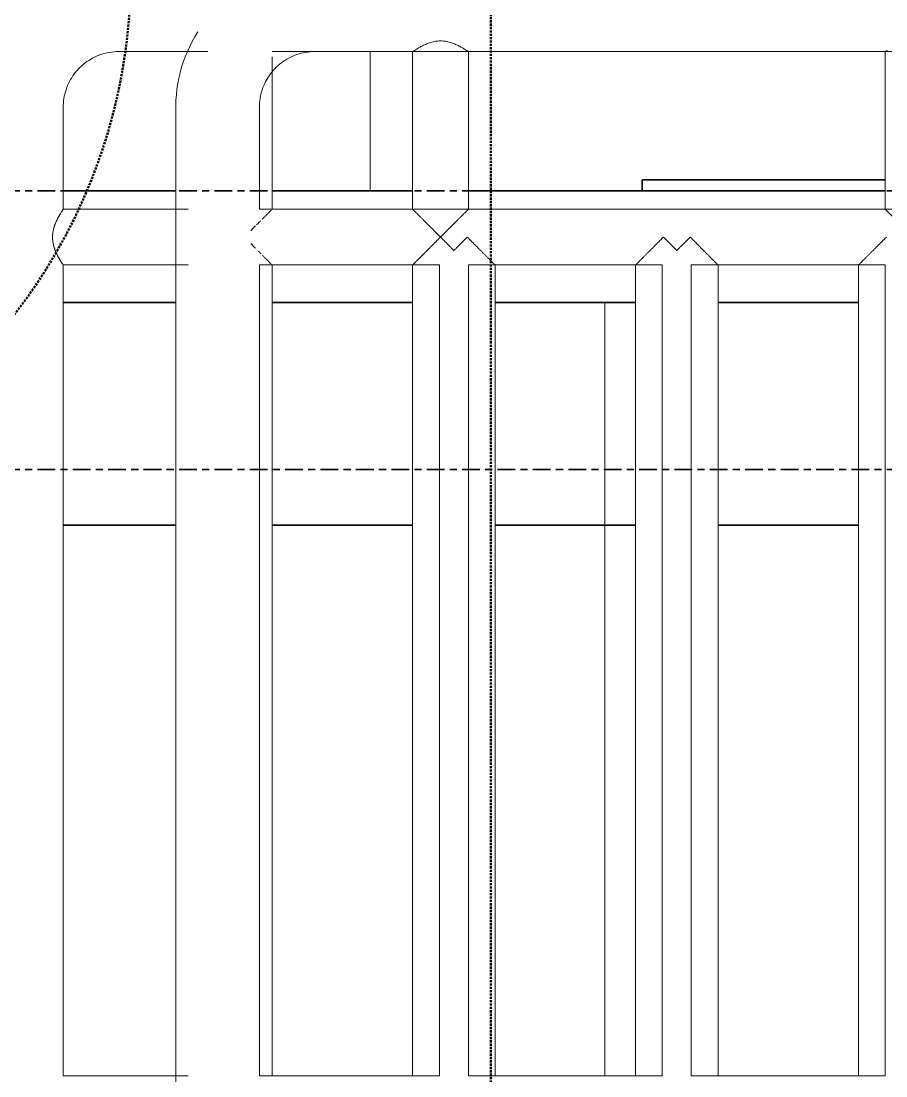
# Model space of a CAD drawing. Header units: millimetres. Extents: x -153298 to 620751, y -313239 to 250031.
# Drawn here: x 76891 to 77667, y -226139 to -225193 of the extents above; entities that cross this region are included whole.
import ezdxf

# ---------------------------------------------------------------- set-up
doc = ezdxf.new("R2010")
doc.units = ezdxf.units.MM
doc.linetypes.add('Centre', pattern=[31.75, 6.35, -4.7625, 15.875, -4.7625])
doc.linetypes.add('DPA_Hidden 50', pattern=[3, 2, -1])
doc.layers.add('000 - EXISTING_CANOPY_MAIN_COLOR_1', color=7, linetype='Continuous')
for name, color, linetype, lineweight in [('A-ANNO-SYMB', 7, 'Continuous', 9), ('A-DETL-GENF', 7, 'Continuous', 35), ('A-FLOR-E', 7, 'Continuous', 35), ('A-FLOR-HRAL', 7, 'Continuous', 25), ('A-FLOR-LEVL', 7, 'Continuous', 35), ('A-GENM', 7, 'Continuous', 9), ('A-GLAZ-CURT', 7, 'Continuous', 9), ('A-WALL-PATT', 7, 'Continuous', 35), ('WALL-E', 7, 'Continuous', 35)]:
    doc.layers.add(name, color=color, linetype=linetype, lineweight=lineweight)

# ---------------------------------------------------------------- blocks, each defined once
blk = doc.blocks.new('System Panel - Entrance Glazed 12mm-14851401-2150-01 ENTRANCE 1 ELEVATION 4')
at = {"layer": 'A-GLAZ-CURT', "color": 7}
for p, q in [((9852.02, 102550), (9852.02, 102675.17)), ((9852.02, 102675.17), (9852.02, 102550)), ((9890.11, 102550), (9852.02, 102550)), ((9852.02, 102550), (9890.11, 102550)), ((10314.11, 102550), (9939.93, 102550)), ((9939.93, 102550), (10314.11, 102550))]:
    blk.add_line(p, q, dxfattribs=at)
blk = doc.blocks.new('System Panel - Entrance Glazed 12mm-14851402-2150-01 ENTRANCE 1 ELEVATION 4')
at = {"layer": 'A-GLAZ-CURT', "color": 7}
for p, q in [((9852.02, 102675.17), (9852.02, 102550)), ((9852.02, 102550), (9852.02, 102675.17)), ((9677.52, 102550), (9576.01, 102550)), ((9576.01, 102550), (9677.52, 102550)), ((9852.02, 102550), (9763.93, 102550)), ((9763.93, 102550), (9852.02, 102550))]:
    blk.add_line(p, q, dxfattribs=at)
blk = doc.blocks.new('DPA_GM-Stoplogs Line Based - Line Based-7243954-2150-01 ENTRANCE 1 ELEVATION 4')
at = {"layer": '000 - EXISTING_CANOPY_MAIN_COLOR_1', "color": 7}
for p, q in [((10096.02, 102560), (10314.17, 102560)), ((10314.17, 102560), (10096.02, 102560)), ((10096.02, 102560), (10096.02, 102550)), ((10096.02, 102550), (10096.02, 102560)), ((9576.01, 102550), (9677.52, 102550)), ((9763.93, 102550), (9890.11, 102550)), ((9939.93, 102550), (10314.11, 102550)), ((10096.02, 102550), (10314.11, 102550)), ((10314.11, 102550), (10096.02, 102550))]:
    blk.add_line(p, q, dxfattribs=at)
blk = doc.blocks.new('Railing - 2800 _L_-V328-2150-01 ENTRANCE 1 ELEVATION 4')
at = {"layer": '000 - EXISTING_CANOPY_MAIN_COLOR_1', "color": 7, "lineweight": 9}
for p, q in [((9626.52, 102675), (9706.21, 102675)), ((9764.02, 102675), (10314.02, 102675)), ((10314.02, 102675), (10314.02, 102533.5)), ((9764.02, 102533.5), (9764.02, 102670.3)), ((9576.52, 102533.5), (9576.52, 102625)), ((9688.5, 102533.5), (9576.52, 102533.5)), ((10314.02, 102533.5), (9764.02, 102533.5)), ((9576.52, 101756), (9576.52, 102483.5)), ((9576.52, 102483.5), (9688.5, 102483.5)), ((9764.02, 101756), (9764.02, 102483.5)), ((9764.02, 102483.5), (9914.02, 102483.5)), ((9914.02, 102483.5), (9914.02, 101756)), ((9964.02, 101756), (9964.02, 102483.5)), ((9964.02, 102483.5), (10114.02, 102483.5)), ((10114.02, 102483.5), (10114.02, 101756)), ((10164.02, 101756), (10164.02, 102483.5)), ((10164.02, 102483.5), (10314.02, 102483.5)), ((10314.02, 102483.5), (10314.02, 101756)), ((9688.5, 101756), (9576.52, 101756)), ((9914.02, 101756), (9764.02, 101756)), ((10114.02, 101756), (9964.02, 101756)), ((10314.02, 101756), (10164.02, 101756))]:
    blk.add_line(p, q, dxfattribs=at)
at = {"layer": '000 - EXISTING_CANOPY_MAIN_COLOR_1', "color": 7, "lineweight": 9, "flags": 128}
blk.add_lwpolyline([(9576.52, 102625), (9576.56, 102627), (9576.68, 102629), (9576.88, 102630.99), (9577.16, 102632.97), (9577.52, 102634.93), (9577.95, 102636.89), (9578.47, 102638.82), (9579.06, 102640.73), (9579.73, 102642.61), (9580.47, 102644.47), (9581.28, 102646.3), (9582.17, 102648.09), (9583.13, 102649.84), (9584.16, 102651.56), (9585.25, 102653.23), (9586.42, 102654.86), (9587.64, 102656.44), (9588.93, 102657.97), (9590.28, 102659.45), (9591.69, 102660.87), (9593.15, 102662.23), (9594.66, 102663.54), (9596.23, 102664.78), (9597.84, 102665.96), (9599.51, 102667.07), (9601.21, 102668.12), (9602.95, 102669.1), (9604.74, 102670.01), (9606.55, 102670.84), (9608.4, 102671.6), (9610.28, 102672.29), (9612.18, 102672.9), (9614.11, 102673.44), (9616.06, 102673.89), (9618.02, 102674.27), (9620, 102674.57), (9621.99, 102674.79), (9623.98, 102674.94), (9625.98, 102675), (9626.52, 102675)], dxfattribs=at)
at = {"layer": '000 - EXISTING_CANOPY_MAIN_COLOR_1', "color": 7, "lineweight": 9}
for points in [[(10314.02, 102675), (10314.06, 102675), (10314.36, 102675.2), (10315.1, 102675.71), (10315.61, 102676.04)], [(9755.15, 102524.63), (9755.46, 102524.94), (9756.05, 102525.53), (9756.93, 102526.4), (9757.77, 102527.24), (9758.57, 102528.05), (9759.34, 102528.83), (9760.08, 102529.56), (9760.77, 102530.24), (9761.19, 102530.67), (9761.39, 102530.87)], [(9761.39, 102486.13), (9761.19, 102486.33), (9760.77, 102486.76), (9760.08, 102487.44), (9759.34, 102488.17), (9758.57, 102488.95), (9757.77, 102489.76), (9756.93, 102490.6), (9756.05, 102491.47), (9755.46, 102492.06), (9755.15, 102492.37)]]:
    blk.add_open_spline(points, degree=3, dxfattribs=at)
for points, knots in [([(9566.97, 102508.5), (9566.98, 102509.49), (9567.1, 102511.44), (9567.51, 102514.24), (9568.07, 102516.5), (9568.62, 102518.24), (9569.05, 102519.5), (9569.51, 102520.71), (9570.17, 102522.28), (9571.37, 102524.86), (9572.94, 102527.76), (9574.26, 102529.98), (9575.05, 102531.24), (9575.57, 102532.04), (9575.98, 102532.69), (9576.39, 102533.3), (9576.52, 102533.49), (9576.52, 102533.5)], [0, 0, 0, 0, 0.071429, 0.142857, 0.214286, 0.25, 0.285714, 0.321429, 0.357143, 0.428571, 0.571429, 0.678571, 0.732143, 0.785714, 0.839286, 0.892857, 1, 1, 1, 1]), ([(10314.02, 102533.5), (10314.03, 102533.5), (10314.17, 102533.38), (10314.66, 102532.85), (10315.36, 102532.16), (10316.07, 102531.46), (10316.64, 102530.88), (10317.27, 102530.24), (10317.96, 102529.56), (10318.7, 102528.83), (10319.47, 102528.05), (10320.27, 102527.24), (10321.12, 102526.4), (10321.99, 102525.53), (10322.88, 102524.64), (10323.8, 102523.72), (10325.05, 102522.47), (10326.66, 102520.86), (10328.64, 102518.88), (10331.35, 102516.17), (10334.81, 102512.72), (10337.61, 102509.9), (10339.02, 102508.5)], [-1, -1, -1, -1, -0.9375, -0.875, -0.8125, -0.78125, -0.75, -0.71875, -0.6875, -0.65625, -0.625, -0.59375, -0.5625, -0.53125, -0.5, -0.46875, -0.4375, -0.375, -0.3125, -0.25, -0.125, 0, 0, 0, 0]), ([(9575.96, 102532.65), (9575.67, 102532.22), (9574.86, 102530.95), (9573.11, 102528.09), (9571.2, 102524.54), (9569.87, 102521.62), (9569.16, 102519.8), (9568.72, 102518.56), (9568.2, 102516.94), (9567.67, 102514.91), (9567.17, 102512.15), (9566.99, 102509.99), (9566.97, 102508.5)], [0.1619914, 0.1619914, 0.1619914, 0.1619914, 0.2857143, 0.4285714, 0.5714286, 0.6785714, 0.7053571, 0.7321429, 0.7857143, 0.8392857, 0.8928571, 1, 1, 1, 1]), ([(9761.39, 102530.87), (9761.59, 102531.07), (9761.97, 102531.46), (9762.68, 102532.16), (9763.1, 102532.58), (9763.32, 102532.8)], [-0.25, -0.25, -0.25, -0.25, -0.21875, -0.1875, -0.125, -0.125, -0.125, -0.125]), ([(9744.74, 102514.22), (9745.62, 102515.1), (9747.06, 102516.54), (9748.47, 102517.95), (9749.01, 102518.49)], [-0.8294938, -0.8294938, -0.8294938, -0.8294938, -0.75, -0.6992717, -0.6992717, -0.6992717, -0.6992717]), ([(9749.95, 102519.43), (9750.43, 102519.91), (9751.56, 102521.04), (9752.74, 102522.23), (9753.45, 102522.93), (9753.52, 102523)], [-0.6699948, -0.6699948, -0.6699948, -0.6699948, -0.625, -0.5625, -0.5551598, -0.5551598, -0.5551598, -0.5551598]), ([(9576.52, 102483.5), (9576.52, 102483.51), (9576.21, 102483.95), (9574.94, 102485.91), (9573.11, 102488.91), (9571.2, 102492.46), (9569.87, 102495.38), (9569.16, 102497.2), (9568.72, 102498.44), (9568.2, 102500.06), (9567.67, 102502.09), (9567.17, 102504.85), (9566.99, 102507.01), (9566.97, 102508.5)], [0, 0, 0, 0, 0.142857, 0.285714, 0.428571, 0.571429, 0.678571, 0.705357, 0.732143, 0.785714, 0.839286, 0.892857, 1, 1, 1, 1]), ([(9566.97, 102508.5), (9566.98, 102507.51), (9567.1, 102505.56), (9567.51, 102502.76), (9568.07, 102500.5), (9568.62, 102498.76), (9569.05, 102497.5), (9569.51, 102496.29), (9570.09, 102494.92), (9570.51, 102493.98), (9570.77, 102493.44)], [0, 0, 0, 0, 0.0714286, 0.1428571, 0.2142857, 0.25, 0.2857143, 0.3214286, 0.3571429, 0.4106145, 0.4106145, 0.4106145, 0.4106145]), ([(9939.02, 102508.5), (9937.61, 102507.1), (9934.81, 102504.28), (9931.35, 102500.83), (9928.64, 102498.12), (9927.32, 102496.8), (9926.67, 102496.15)], [-1, -1, -1, -1, -0.875, -0.75, -0.6875, -0.625, -0.625, -0.625, -0.625]), ([(9964.02, 102483.5), (9964.01, 102483.5), (9963.88, 102483.62), (9963.38, 102484.15), (9962.68, 102484.84), (9961.97, 102485.54), (9961.4, 102486.12), (9960.77, 102486.76), (9960.08, 102487.44), (9959.34, 102488.17), (9958.57, 102488.95), (9957.77, 102489.76), (9956.93, 102490.6), (9956.05, 102491.47), (9955.16, 102492.36), (9954.25, 102493.28), (9952.99, 102494.53), (9951.38, 102496.14), (9949.4, 102498.12), (9946.69, 102500.83), (9943.23, 102504.28), (9940.43, 102507.1), (9939.02, 102508.5)], [-1, -1, -1, -1, -0.9375, -0.875, -0.8125, -0.78125, -0.75, -0.71875, -0.6875, -0.65625, -0.625, -0.59375, -0.5625, -0.53125, -0.5, -0.46875, -0.4375, -0.375, -0.3125, -0.25, -0.125, 0, 0, 0, 0]), ([(10139.02, 102508.5), (10137.61, 102507.1), (10134.81, 102504.28), (10131.35, 102500.83), (10128.64, 102498.12), (10127.32, 102496.8), (10126.67, 102496.15)], [-1, -1, -1, -1, -0.875, -0.75, -0.6875, -0.625, -0.625, -0.625, -0.625]), ([(10164.02, 102483.5), (10164.01, 102483.5), (10163.88, 102483.62), (10163.38, 102484.15), (10162.68, 102484.84), (10161.97, 102485.54), (10161.4, 102486.12), (10160.77, 102486.76), (10160.08, 102487.44), (10159.34, 102488.17), (10158.57, 102488.95), (10157.77, 102489.76), (10156.93, 102490.6), (10156.05, 102491.47), (10155.16, 102492.36), (10154.25, 102493.28), (10152.99, 102494.53), (10151.38, 102496.14), (10149.4, 102498.12), (10146.69, 102500.83), (10143.23, 102504.28), (10140.43, 102507.1), (10139.02, 102508.5)], [-1, -1, -1, -1, -0.9375, -0.875, -0.8125, -0.78125, -0.75, -0.71875, -0.6875, -0.65625, -0.625, -0.59375, -0.5625, -0.53125, -0.5, -0.46875, -0.4375, -0.375, -0.3125, -0.25, -0.125, 0, 0, 0, 0]), ([(9749.01, 102498.51), (9748.47, 102499.05), (9747.06, 102500.46), (9745.62, 102501.9), (9744.74, 102502.78)], [-0.3007283, -0.3007283, -0.3007283, -0.3007283, -0.25, -0.1705062, -0.1705062, -0.1705062, -0.1705062]), ([(9754.07, 102493.45), (9753.82, 102493.71), (9752.93, 102494.59), (9752.03, 102495.49), (9751.37, 102496.15)], [-0.46302392, -0.46302392, -0.46302392, -0.46302392, -0.4375, -0.375, -0.375, -0.375, -0.375]), ([(9571.03, 102492.91), (9571.72, 102491.49), (9572.94, 102489.24), (9574.26, 102487.02), (9575.05, 102485.76), (9575.57, 102484.96), (9575.89, 102484.45), (9576.04, 102484.22), (9576.08, 102484.17)], [0.4285714, 0.4285714, 0.4285714, 0.4285714, 0.5714286, 0.6785714, 0.7321429, 0.7857143, 0.8392857, 0.8571429, 0.8571429, 0.8571429, 0.8571429]), ([(9763.32, 102484.2), (9763.1, 102484.42), (9762.68, 102484.84), (9761.97, 102485.54), (9761.59, 102485.93), (9761.39, 102486.13)], [-0.875, -0.875, -0.875, -0.875, -0.8125, -0.78125, -0.75, -0.75, -0.75, -0.75])]:
    blk.add_open_spline(points, degree=3, knots=knots, dxfattribs=at)
blk = doc.blocks.new('Railing - 2800 _L_-V329-2150-01 ENTRANCE 1 ELEVATION 4')
at = {"layer": '000 - EXISTING_CANOPY_MAIN_COLOR_1', "color": 7, "lineweight": 9}
for p, q in [((9802.52, 102675), (9890.02, 102675)), ((9890.02, 102675), (9890.02, 102533.5)), ((9940.02, 102675), (10490.02, 102675)), ((9940.02, 102533.5), (9940.02, 102675)), ((9677.52, 102625), (9677.52, 101453.2)), ((9752.52, 102533.5), (9752.52, 102625)), ((9890.02, 102533.5), (9752.52, 102533.5)), ((10490.02, 102533.5), (9940.02, 102533.5)), ((9752.52, 101756), (9752.52, 102483.5)), ((9752.52, 102483.5), (9890.02, 102483.5)), ((9890.02, 102483.5), (9890.02, 101756)), ((9940.02, 101756), (9940.02, 102483.5)), ((9940.02, 102483.5), (10090.02, 102483.5)), ((10090.02, 102483.5), (10090.02, 101756)), ((10140.02, 101756), (10140.02, 102483.5)), ((10140.02, 102483.5), (10290.02, 102483.5)), ((10290.02, 102483.5), (10290.02, 101756)), ((9890.02, 101756), (9752.52, 101756)), ((10090.02, 101756), (9940.02, 101756)), ((10290.02, 101756), (10140.02, 101756))]:
    blk.add_line(p, q, dxfattribs=at)
at = {"layer": '000 - EXISTING_CANOPY_MAIN_COLOR_1', "color": 7, "lineweight": 9, "flags": 128}
for points in [[(9697.34, 102692.54), (9694.72, 102688.28), (9692.28, 102683.92), (9690.01, 102679.46), (9687.92, 102674.92), (9686.02, 102670.29), (9684.3, 102665.6), (9682.77, 102660.84), (9681.43, 102656.02), (9680.29, 102651.15), (9679.34, 102646.25), (9678.59, 102641.3), (9678.04, 102636.33), (9677.68, 102631.35), (9677.53, 102626.35), (9677.52, 102625)], [(9752.52, 102625), (9752.56, 102627), (9752.68, 102629), (9752.88, 102630.99), (9753.16, 102632.97), (9753.52, 102634.93), (9753.95, 102636.89), (9754.47, 102638.82), (9755.06, 102640.73), (9755.73, 102642.61), (9756.47, 102644.47), (9757.28, 102646.3), (9758.17, 102648.09), (9759.13, 102649.84), (9760.16, 102651.56), (9761.25, 102653.23), (9762.42, 102654.86), (9763.64, 102656.44), (9764.93, 102657.97), (9766.28, 102659.45), (9767.69, 102660.87), (9769.15, 102662.23), (9770.66, 102663.54), (9772.23, 102664.78), (9773.84, 102665.96), (9775.51, 102667.07), (9777.21, 102668.12), (9778.95, 102669.1), (9780.74, 102670.01), (9782.55, 102670.84), (9784.4, 102671.6), (9786.28, 102672.29), (9788.18, 102672.9), (9790.11, 102673.44), (9792.06, 102673.89), (9794.02, 102674.27), (9796, 102674.57), (9797.99, 102674.79), (9799.98, 102674.94), (9801.98, 102675), (9802.52, 102675)]]:
    blk.add_lwpolyline(points, dxfattribs=at)
at = {"layer": '000 - EXISTING_CANOPY_MAIN_COLOR_1', "color": 7, "lineweight": 9}
for points, knots in [([(9902.41, 102681.84), (9903.02, 102682.08), (9904.28, 102682.56), (9906.98, 102683.46), (9909.46, 102684.06), (9911.62, 102684.34), (9913.11, 102684.47), (9915.02, 102684.54), (9917.31, 102684.45), (9918.77, 102684.3), (9919.49, 102684.19)], [0.3333333, 0.3333333, 0.3333333, 0.3333333, 0.3611111, 0.3888889, 0.4444444, 0.4583333, 0.4722222, 0.5, 0.5277778, 0.5555556, 0.5555556, 0.5555556, 0.5555556]), ([(9895.96, 102678.67), (9896.87, 102679.18), (9898.36, 102679.99), (9900.61, 102681.08), (9901.8, 102681.59), (9902.41, 102681.84)], [0.2222222, 0.2222222, 0.2222222, 0.2222222, 0.2777778, 0.3055556, 0.3333333, 0.3333333, 0.3333333, 0.3333333]), ([(9927.63, 102681.84), (9928.24, 102681.59), (9929.43, 102681.08), (9931.68, 102680), (9933.16, 102679.19), (9934.08, 102678.67)], [0.6666667, 0.6666667, 0.6666667, 0.6666667, 0.6944444, 0.7222222, 0.7777778, 0.7777778, 0.7777778, 0.7777778]), ([(9890.02, 102533.5), (9890.03, 102533.5), (9890.17, 102533.38), (9890.66, 102532.85), (9891.36, 102532.16), (9892.07, 102531.46), (9892.64, 102530.88), (9893.27, 102530.24), (9893.96, 102529.56), (9894.7, 102528.83), (9895.47, 102528.05), (9896.27, 102527.24), (9897.12, 102526.4), (9897.99, 102525.53), (9898.88, 102524.64), (9899.8, 102523.72), (9901.05, 102522.47), (9902.66, 102520.86), (9904.64, 102518.88), (9907.35, 102516.17), (9910.81, 102512.72), (9913.61, 102509.9), (9915.02, 102508.5)], [-1, -1, -1, -1, -0.9375, -0.875, -0.8125, -0.78125, -0.75, -0.71875, -0.6875, -0.65625, -0.625, -0.59375, -0.5625, -0.53125, -0.5, -0.46875, -0.4375, -0.375, -0.3125, -0.25, -0.125, 0, 0, 0, 0]), ([(9915.02, 102508.5), (9916.43, 102509.9), (9919.23, 102512.72), (9922.69, 102516.17), (9925.4, 102518.88), (9927.38, 102520.86), (9928.99, 102522.47), (9930.25, 102523.72), (9931.16, 102524.64), (9932.05, 102525.53), (9932.93, 102526.4), (9933.77, 102527.24), (9934.57, 102528.05), (9935.34, 102528.83), (9936.08, 102529.56), (9936.77, 102530.24), (9937.4, 102530.88), (9937.97, 102531.46), (9938.68, 102532.16), (9939.38, 102532.85), (9939.88, 102533.38), (9940.01, 102533.5), (9940.02, 102533.5)], [-1, -1, -1, -1, -0.875, -0.75, -0.6875, -0.625, -0.5625, -0.53125, -0.5, -0.46875, -0.4375, -0.40625, -0.375, -0.34375, -0.3125, -0.28125, -0.25, -0.21875, -0.1875, -0.125, -0.0625, 0, 0, 0, 0]), ([(9915.02, 102508.5), (9913.61, 102507.1), (9910.81, 102504.28), (9907.35, 102500.83), (9904.64, 102498.12), (9902.66, 102496.14), (9901.05, 102494.53), (9899.8, 102493.28), (9898.88, 102492.36), (9897.99, 102491.47), (9897.12, 102490.6), (9896.27, 102489.76), (9895.47, 102488.95), (9894.7, 102488.17), (9893.96, 102487.44), (9893.27, 102486.76), (9892.64, 102486.12), (9892.07, 102485.54), (9891.36, 102484.84), (9890.66, 102484.15), (9890.17, 102483.62), (9890.03, 102483.5), (9890.02, 102483.5)], [-1, -1, -1, -1, -0.875, -0.75, -0.6875, -0.625, -0.5625, -0.53125, -0.5, -0.46875, -0.4375, -0.40625, -0.375, -0.34375, -0.3125, -0.28125, -0.25, -0.21875, -0.1875, -0.125, -0.0625, 0, 0, 0, 0]), ([(9927.37, 102496.15), (9926.72, 102496.8), (9925.4, 102498.12), (9922.69, 102500.83), (9919.23, 102504.28), (9916.43, 102507.1), (9915.02, 102508.5)], [-0.375, -0.375, -0.375, -0.375, -0.3125, -0.25, -0.125, 0, 0, 0, 0]), ([(10115.02, 102508.5), (10113.61, 102507.1), (10110.81, 102504.28), (10107.35, 102500.83), (10104.64, 102498.12), (10102.66, 102496.14), (10101.05, 102494.53), (10099.8, 102493.28), (10098.88, 102492.36), (10097.99, 102491.47), (10097.12, 102490.6), (10096.27, 102489.76), (10095.47, 102488.95), (10094.7, 102488.17), (10093.96, 102487.44), (10093.27, 102486.76), (10092.64, 102486.12), (10092.07, 102485.54), (10091.36, 102484.84), (10090.66, 102484.15), (10090.17, 102483.62), (10090.03, 102483.5), (10090.02, 102483.5)], [-1, -1, -1, -1, -0.875, -0.75, -0.6875, -0.625, -0.5625, -0.53125, -0.5, -0.46875, -0.4375, -0.40625, -0.375, -0.34375, -0.3125, -0.28125, -0.25, -0.21875, -0.1875, -0.125, -0.0625, 0, 0, 0, 0]), ([(10127.37, 102496.15), (10126.72, 102496.8), (10125.4, 102498.12), (10122.69, 102500.83), (10119.23, 102504.28), (10116.43, 102507.1), (10115.02, 102508.5)], [-0.375, -0.375, -0.375, -0.375, -0.3125, -0.25, -0.125, 0, 0, 0, 0]), ([(10315.02, 102508.5), (10313.61, 102507.1), (10310.81, 102504.28), (10307.35, 102500.83), (10304.64, 102498.12), (10302.66, 102496.14), (10301.05, 102494.53), (10299.8, 102493.28), (10298.88, 102492.36), (10297.99, 102491.47), (10297.12, 102490.6), (10296.27, 102489.76), (10295.47, 102488.95), (10294.7, 102488.17), (10293.96, 102487.44), (10293.27, 102486.76), (10292.64, 102486.12), (10292.07, 102485.54), (10291.36, 102484.84), (10290.66, 102484.15), (10290.17, 102483.62), (10290.03, 102483.5), (10290.02, 102483.5)], [-1, -1, -1, -1, -0.875, -0.75, -0.6875, -0.625, -0.5625, -0.53125, -0.5, -0.46875, -0.4375, -0.40625, -0.375, -0.34375, -0.3125, -0.28125, -0.25, -0.21875, -0.1875, -0.125, -0.0625, 0, 0, 0, 0])]:
    blk.add_open_spline(points, degree=3, knots=knots, dxfattribs=at)
for points in [[(9890.02, 102675), (9890.06, 102675), (9890.36, 102675.2), (9891.1, 102675.71), (9891.61, 102676.04)], [(9891.61, 102676.04), (9892.11, 102676.37), (9893.38, 102677.17), (9895.05, 102678.15), (9895.96, 102678.67)], [(9919.49, 102684.19), (9920.21, 102684.09), (9921.63, 102683.81), (9923.73, 102683.24), (9925.76, 102682.56), (9927.02, 102682.08), (9927.63, 102681.84)], [(9934.08, 102678.67), (9934.99, 102678.15), (9936.66, 102677.17), (9937.93, 102676.37), (9938.43, 102676.04)], [(9938.43, 102676.04), (9938.94, 102675.71), (9939.68, 102675.2), (9939.99, 102675), (9940.02, 102675)]]:
    blk.add_open_spline(points, degree=3, dxfattribs=at)
blk = doc.blocks.new('Railing - Railing-17921675-2150-01 ENTRANCE 1 ELEVATION 4')
at = {"color": 7}
for name in ['Railing - 2800 _L_-V328-2150-01 ENTRANCE 1 ELEVATION 4', 'Railing - 2800 _L_-V329-2150-01 ENTRANCE 1 ELEVATION 4']:
    blk.add_blockref(name, (0, 0), dxfattribs=at)
blk = doc.blocks.new('DPA_AN_Callout - DPA_AN_Callout-15536900-2150-01 ENTRANCE 1 ELEVATION 4')
at = {"layer": 'A-DETL-GENF', "color": 7, "linetype": 'DPA_Hidden 50', "lineweight": 50}
blk.add_arc((9137.14, 102744.8), 500, 270, 0, dxfattribs=at)

msp = doc.modelspace()

# ---------------------------------------------------------------- hatches: boundary and pattern name
at = {"layer": 'A-WALL-PATT', "lineweight": 9}
h = msp.add_hatch(dxfattribs=at)
h.set_pattern_fill('FP_11', style=0, pattern_type=2)
h.set_pattern_definition([(90, (76214.65, -225345.2), (-600, 4e-14), [])])
h.paths.add_polyline_path([(76264.6466, -225645.1981), (76854.1466, -225645.1981), (76854.1466, -225445.1981), (76264.6466, -225445.1981), (76264.6466, -225518.9877)])
h.paths.add_polyline_path([(79516.6466, -225645.1981), (79642.6466, -225645.1981), (79642.6466, -225445.1981), (79516.6466, -225445.1981), (79516.6466, -225597.1701)])
h.paths.add_polyline_path([(76929.1466, -225645.1981), (77030.1466, -225645.1981), (77030.1466, -225445.1981), (76929.1466, -225445.1981), (76929.1466, -225636.2613)])
h.paths.add_polyline_path([(79830.1466, -225645.1981), (79830.1466, -225635.1981), (79793.6466, -225636.2613), (79793.6466, -225645.1981), (79799.6466, -225645.1981)])
h.paths.add_polyline_path([(79442.6466, -225645.1981), (79442.6466, -225445.1981), (79330.6742, -225445.1981), (79330.6742, -225645.1981), (79408.6711, -225645.1981)])
h.paths.add_polyline_path([(79202.5925, -225445.1981), (79227.9091, -225448.5481), (79233.7424, -225449.9213), (79242.6466, -225453.908), (79241.4964, -225445.1981), (79202.8729, -225445.1981)])
h.paths.add_polyline_path([(79120.0925, -225645.1981), (79120.0925, -225485.1981), (79143.2382, -225463.5962), (79176.2241, -225448.8373), (79196.6293, -225445.1981), (79116.6466, -225445.1981), (79116.6466, -225645.1981)])
h.paths.add_polyline_path([(79042.6466, -225645.1981), (79042.6466, -225445.1981), (78916.6466, -225445.1981), (78916.6466, -225645.1981), (78940.2045, -225645.1981)])
h.paths.add_polyline_path([(77116.6466, -225645.1981), (77242.6466, -225645.1981), (77242.6466, -225445.1981), (77116.6466, -225445.1981), (77116.6466, -225597.1701)])
h.paths.add_polyline_path([(78842.6466, -225645.1981), (78842.6466, -225445.1981), (78716.6466, -225445.1981), (78716.6466, -225645.1981), (78784.049, -225645.1981)])
h.paths.add_polyline_path([(77316.6466, -225645.1981), (77442.6466, -225645.1981), (77442.6466, -225445.1981), (77316.6466, -225445.1981), (77316.6466, -225597.1701)])
h.paths.add_polyline_path([(77516.6466, -225645.1981), (77642.6466, -225645.1981), (77642.6466, -225445.1981), (77516.6466, -225445.1981), (77516.6466, -225597.1701)])
h.paths.add_polyline_path([(78642.6466, -225645.1981), (78642.6466, -225445.1981), (78516.6466, -225445.1981), (78516.6466, -225645.1981), (78627.8935, -225645.1981)])
h.paths.add_polyline_path([(77791.2466, -225645.1981), (77842.6466, -225645.1981), (77842.6466, -225445.1981), (77791.2466, -225445.1981), (77791.2466, -225597.1701)])
h.paths.add_polyline_path([(77916.6466, -225645.1981), (77986.3937, -225645.1981), (77986.3937, -225485.1981), (78010.7663, -225463.0013), (78042.6466, -225447.7158), (78042.5253, -225445.1981), (77916.6466, -225445.1981), (77916.6466, -225597.1701)])
h.paths.add_polyline_path([(78412.7011, -225645.1981), (78442.6466, -225645.1981), (78442.6466, -225445.1981), (78316.6466, -225445.1981), (78316.6466, -225645.1981), (78393.6602, -225645.1981)])
h.paths.add_polyline_path([(79755.6466, -225645.1981), (79755.6466, -225445.1981), (79729.1466, -225445.1981), (79729.1466, -225645.1981)])
h.paths.add_polyline_path([(78155.6742, -225645.1981), (78217.6742, -225645.1981), (78217.6742, -225633.4074), (78177.2367, -225633.9481), (78155.6742, -225633.9481)])
h.paths.add_polyline_path([(79799.6466, -225618.127), (79799.6466, -225615.1981), (79830.1466, -225615.1981), (79830.1466, -225585.1981), (79793.6466, -225584.8573), (79793.6466, -225615.8338), (79796.4874, -225615.6394), (79799.0599, -225617.665)])
h.paths.add_polyline_path([(78211.6742, -225616.877), (78214.8334, -225614.3894), (78217.6742, -225613.9115), (78217.6742, -225583.4074), (78183.8193, -225583.9481), (78155.6742, -225583.9481), (78155.6742, -225613.9481), (78211.6742, -225614.3894), (78211.6742, -225615.2878)])
h.paths.add_polyline_path([(79799.6466, -225568.127), (79799.6466, -225565.1981), (79830.1466, -225565.1981), (79830.1466, -225535.1981), (79793.6466, -225534.8573), (79793.8507, -225565.8198), (79796.4874, -225565.6394), (79799.0599, -225567.665)])
h.paths.add_polyline_path([(78211.6742, -225566.877), (78214.8334, -225564.3894), (78217.6742, -225563.9481), (78217.6742, -225533.4074), (78190.402, -225533.9481), (78155.6742, -225533.9481), (78155.6742, -225563.9481), (78211.6742, -225564.3894), (78211.6742, -225565.2878)])
h.paths.add_polyline_path([(79799.6466, -225518.127), (79799.6466, -225515.1981), (79830.1466, -225515.1981), (79830.1466, -225485.1981), (79793.6466, -225484.8573), (79793.6466, -225515.8338), (79796.4874, -225515.6394), (79799.0599, -225517.665)])
h.paths.add_polyline_path([(78211.6742, -225516.877), (78214.8334, -225514.3894), (78217.6742, -225513.9481), (78217.6742, -225483.4074), (78196.9846, -225483.9481), (78155.6742, -225483.9481), (78155.6742, -225513.9481), (78211.6742, -225514.3894), (78211.6742, -225515.2878)])
h.paths.add_polyline_path([(79799.6466, -225468.127), (79799.6466, -225465.1981), (79830.1466, -225465.1981), (79830.1466, -225449.8778), (79793.6466, -225449.5371), (79793.6466, -225465.8338), (79796.4874, -225465.6394), (79799.0599, -225467.665)])
h.paths.add_polyline_path([(78211.6742, -225466.877), (78214.8334, -225464.3894), (78217.6742, -225463.9115), (78217.6742, -225449.3371), (78198.4681, -225449.8778), (78155.6742, -225449.8778), (78155.6742, -225463.9481), (78211.6742, -225464.3894), (78211.6742, -225465.2878)])
h.paths.add_polyline_path([(79905.6466, -225462.0781), (79930.6466, -225448.8373), (79930.6466, -225445.1981), (79905.6466, -225445.1981), (79905.6466, -225460.6903)])
h.paths.add_polyline_path([(79242.6466, -225455.3427), (79241.4964, -225454.9223), (79241.4964, -225454.9325)])
h = msp.add_hatch(dxfattribs=at)
h.set_pattern_fill('FP_12', style=0, pattern_type=2)
h.set_pattern_definition([(90, (76214.65, -226445.2), (-600, 4e-14), [])])
h.paths.add_polyline_path([(76402.3985, -226445.1981), (76829.1466, -226445.1981), (76829.1466, -226441.9981), (76854.1466, -226441.9981), (76854.1466, -225645.1981), (76139.6466, -225645.1981), (76139.6466, -226445.1981), (76342.3985, -226445.1981)])
h.paths.add_polyline_path([(77172.0233, -226445.1981), (77593.5118, -226445.1981), (77593.5118, -226345.1981), (77689.6466, -226345.1981), (77689.6466, -226189.1981), (77105.1466, -226189.4034), (77105.1466, -226441.9981), (77130.1466, -226441.9981), (77130.1466, -226445.1981), (77167.0233, -226445.1981)])
h.paths.add_polyline_path([(76954.1466, -226445.1981), (77005.1466, -226445.1981), (77005.1466, -226441.9981), (77030.1466, -226441.9981), (77030.1466, -226189.1981), (76929.1466, -226189.1981), (76929.1466, -226441.9981), (76954.1466, -226441.9981)])
h.paths.add_polyline_path([(77885.7813, -226445.1981), (77993.8937, -226445.1981), (77993.8937, -226435.1981), (77986.3937, -226435.1981), (77986.3937, -226189.1981), (77791.2466, -226189.1981), (77791.2466, -226345.1981), (77885.7813, -226345.1981), (77885.7813, -226435.1981)])
h.paths.add_polyline_path([(77516.6466, -226139.1981), (77642.6466, -226139.1981), (77642.6466, -225645.1981), (77516.6466, -225645.1981), (77516.6466, -226115.1981)])
h.paths.add_polyline_path([(77916.6466, -226139.1981), (77986.3937, -226139.1981), (77986.3937, -225645.1981), (77916.6466, -225645.1981), (77916.6466, -226115.1981)])
h.paths.add_polyline_path([(77442.6466, -226139.1981), (77442.6466, -225645.1981), (77316.6466, -225645.1981), (77316.6466, -226139.1981), (77378.6493, -226139.1981)])
h.paths.add_polyline_path([(77842.6466, -226139.1981), (77842.6466, -225645.1981), (77791.2466, -225645.1981), (77791.2466, -226139.1981)])
h.paths.add_polyline_path([(77222.4938, -226139.1981), (77242.6466, -226139.1981), (77242.6466, -225645.1981), (77116.6466, -225645.1981), (77116.6466, -226139.1981)])
h.paths.add_polyline_path([(76929.1466, -226139.1981), (77030.1466, -226139.1981), (77030.1466, -225645.1981), (76929.1466, -225645.1981), (76929.1466, -226139.1769)])
h.paths.add_polyline_path([(78155.6742, -225957.7945), (78242.6466, -225957.7945), (78242.6466, -225937.7945), (78155.6742, -225937.7945)])
h.paths.add_polyline_path([(78516.6466, -225957.7945), (78533.1236, -225957.7945), (78533.1236, -225953.1981), (78642.6466, -225953.1981), (78642.6466, -225937.7945), (78516.6466, -225937.7945)])
h.paths.add_polyline_path([(78412.6687, -225957.7945), (78442.6466, -225957.7945), (78442.6466, -225937.7945), (78316.6466, -225937.7945), (78316.6466, -225957.7945), (78393.6602, -225957.7945)])
h.paths.add_polyline_path([(79433.1236, -225953.1981), (79442.6466, -225953.1981), (79442.6466, -225937.7945), (79330.6742, -225937.7945), (79330.6742, -225953.1981), (79408.6711, -225953.1981)])
h.paths.add_polyline_path([(78716.6466, -225953.1981), (78842.6466, -225953.1981), (78842.6466, -225937.7945), (78716.6466, -225937.7945)])
h.paths.add_polyline_path([(79642.6466, -225953.1981), (79642.6466, -225937.7945), (79516.6466, -225937.7945), (79516.6466, -225953.1981), (79564.8266, -225953.1981)])
h.paths.add_polyline_path([(79120.0925, -225953.1981), (79120.0925, -225937.7945), (79116.6466, -225937.7945), (79116.6466, -225953.1981)])
h.paths.add_polyline_path([(79729.1466, -225953.1981), (79830.1466, -225953.1981), (79830.1466, -225937.7945), (79729.1466, -225937.7945)])
h.paths.add_polyline_path([(79042.6466, -225953.1981), (79042.6466, -225937.7945), (78916.6466, -225937.7945), (78916.6466, -225953.1981), (78940.2045, -225953.1981)])
h.paths.add_polyline_path([(78155.6742, -225887.7945), (78226.6742, -225887.7945), (78226.2954, -225830.4923), (78223.6563, -225831.8331), (78217.7502, -225833.4048), (78211.6742, -225833.9481), (78155.6742, -225833.9481)])
h.paths.add_polyline_path([(79784.6466, -225887.7945), (79830.1466, -225887.7945), (79830.1466, -225835.1981), (79793.3966, -225834.6085), (79784.6466, -225833.0831), (79784.6466, -225835.0691)])
h.paths.add_polyline_path([(78716.6466, -225887.7945), (78842.6466, -225887.7945), (78842.6466, -225645.1981), (78716.6466, -225645.1981), (78716.6466, -225831.7172)])
h.paths.add_polyline_path([(78627.8935, -225887.7945), (78642.6466, -225887.7945), (78642.6466, -225645.1981), (78516.6466, -225645.1981), (78516.6466, -225887.7945), (78566.6167, -225887.7945)])
h.paths.add_polyline_path([(79642.6466, -225887.7945), (79642.6466, -225645.1981), (79516.6466, -225645.1981), (79516.6466, -225887.7945), (79564.8266, -225887.7945)])
h.paths.add_polyline_path([(79442.6466, -225887.7945), (79442.6466, -225645.1981), (79330.6742, -225645.1981), (79330.6742, -225887.7945), (79408.6711, -225887.7945)])
h.paths.add_polyline_path([(78916.6466, -225887.7945), (79042.6466, -225887.7945), (79042.6466, -225645.1981), (78916.6466, -225645.1981), (78916.6466, -225870.8084)])
h.paths.add_polyline_path([(78412.6764, -225887.7945), (78442.6466, -225887.7945), (78442.6466, -225645.1981), (78316.6466, -225645.1981), (78316.6466, -225887.7945), (78393.6602, -225887.7945)])
h.paths.add_polyline_path([(79764.6466, -225887.7945), (79764.6466, -225830.3904), (79761.2115, -225827.7455), (79758.1921, -225823.7968), (79756.294, -225819.1985), (79755.6466, -225809.2438), (79755.6466, -225645.1981), (79729.1466, -225645.1981), (79729.1466, -225887.7945)])
h.paths.add_polyline_path([(79116.6466, -225887.7945), (79120.0925, -225887.7945), (79120.0925, -225645.1981), (79116.6466, -225645.1981), (79116.6466, -225831.7172)])
h.paths.add_polyline_path([(79799.6466, -225818.127), (79799.6466, -225815.1981), (79830.1466, -225815.1981), (79830.1466, -225735.1981), (79793.6466, -225734.8573), (79793.8507, -225815.8198), (79796.4874, -225815.6394), (79799.0599, -225817.665)])
h.paths.add_polyline_path([(78211.6742, -225816.877), (78214.8334, -225814.3894), (78217.8547, -225814.3894), (78217.6742, -225807.9938), (78217.6742, -225733.4074), (78211.6742, -225733.9481), (78155.6742, -225733.9481), (78155.6742, -225813.9481), (78211.6742, -225814.3894), (78211.6742, -225815.2878)])
h.paths.add_polyline_path([(79799.6466, -225718.127), (79799.6466, -225715.1981), (79830.1466, -225715.1981), (79830.1466, -225683.1147), (79793.6466, -225682.774), (79793.6466, -225715.8338), (79796.4874, -225715.6394), (79799.0599, -225717.665)])
h.paths.add_polyline_path([(78211.6742, -225716.877), (78214.8334, -225714.3894), (78217.6742, -225713.9481), (78217.6742, -225681.324), (78170.9284, -225681.8647), (78155.6742, -225681.8647), (78155.6742, -225713.9481), (78211.6742, -225714.3894), (78211.6742, -225715.2878)])
h.paths.add_polyline_path([(79799.6466, -225666.0436), (79799.6466, -225663.1147), (79830.1466, -225663.1147), (79830.1466, -225645.1981), (79793.6466, -225645.1981), (79793.6466, -225663.7505), (79796.4874, -225663.5561), (79799.0599, -225665.5817)])
h.paths.add_polyline_path([(78211.6742, -225664.7936), (78214.8334, -225662.3061), (78217.6742, -225661.8282), (78217.6742, -225645.1981), (78155.6742, -225645.1981), (78155.6742, -225661.8647), (78211.6742, -225662.3061), (78211.6742, -225663.2045)])

# ---------------------------------------------------------------- linework, layer by layer
at = {"layer": 'A-ANNO-SYMB', "color": 7, "linetype": 'DPA_Hidden 50', "lineweight": 50}
msp.add_line((77312.8888, -219291.1757), (77312.8888, -226445.8739), dxfattribs=at)
at = {"layer": 'A-FLOR-E', "color": 7}
for p, q in [((76928.638, -225345.1981), (77030.1466, -225345.1981)), ((77030.1466, -225345.1981), (76928.638, -225345.1981)), ((77116.5543, -225345.1981), (77242.7388, -225345.1981)), ((77116.5543, -225345.1981), (77242.7388, -225345.1981)), ((77242.7388, -225345.1981), (77116.5543, -225345.1981)), ((77292.5543, -225345.1981), (77666.7388, -225345.1981)), ((77292.5543, -225345.1981), (77666.7388, -225345.1981)), ((77666.7388, -225345.1981), (77292.5543, -225345.1981)), ((76929.1262, -225445.1981), (77030.1466, -225445.1981)), ((77030.1466, -225445.1981), (76929.1262, -225445.1981)), ((77116.6144, -225445.1981), (77242.6466, -225445.1981)), ((77242.6466, -225445.1981), (77116.6144, -225445.1981)), ((77316.6144, -225445.1981), (77442.6466, -225445.1981)), ((77442.6466, -225445.1981), (77316.6144, -225445.1981)), ((77516.6144, -225445.1981), (77642.6466, -225445.1981)), ((77642.6466, -225445.1981), (77516.6144, -225445.1981))]:
    msp.add_line(p, q, dxfattribs=at)
at = {"layer": 'A-FLOR-LEVL', "color": 7, "linetype": 'Centre'}
for p, q in [((60861.2198, -225345.1981), (102094.1634, -225345.1981)), ((60861.2198, -225595.1981), (102094.1634, -225595.1981))]:
    msp.add_line(p, q, dxfattribs=at)
at = {"layer": 'A-GENM', "color": 7}
for p, q in [((77116.5543, -225345.1981), (77242.7388, -225345.1981)), ((77116.5543, -225345.1981), (77242.7388, -225345.1981)), ((77116.5543, -225345.1981), (77242.7388, -225345.1981)), ((77116.5543, -225345.1981), (77242.7388, -225345.1981)), ((77116.5543, -225345.1981), (77242.7388, -225345.1981)), ((77116.5543, -225345.1981), (77242.7388, -225345.1981)), ((77116.5543, -225345.1981), (77242.7388, -225345.1981)), ((77242.7388, -225345.1981), (77116.5543, -225345.1981)), ((77292.5543, -225345.1981), (77666.7388, -225345.1981)), ((77292.5543, -225345.1981), (77666.7388, -225345.1981)), ((77292.5543, -225345.1981), (77666.7388, -225345.1981)), ((77292.5543, -225345.1981), (77666.7388, -225345.1981)), ((77292.5543, -225345.1981), (77666.7388, -225345.1981)), ((77292.5543, -225345.1981), (77666.7388, -225345.1981)), ((77292.5543, -225345.1981), (77666.7388, -225345.1981)), ((77666.7388, -225345.1981), (77292.5543, -225345.1981))]:
    msp.add_line(p, q, dxfattribs=at)
at = {"layer": 'WALL-E', "color": 7}
for p, q in [((76929.1262, -225445.1981), (77030.1466, -225445.1981)), ((77030.1466, -225445.1981), (76929.1262, -225445.1981)), ((76929.1262, -225445.1981), (77030.1466, -225445.1981)), ((77030.1466, -225445.1981), (76929.1262, -225445.1981)), ((77030.1466, -225445.1981), (76929.1262, -225445.1981)), ((76929.1262, -225445.1981), (77030.1466, -225445.1981)), ((77116.6144, -225445.1981), (77242.6466, -225445.1981)), ((77242.6466, -225445.1981), (77116.6144, -225445.1981)), ((77116.6144, -225445.1981), (77242.6466, -225445.1981)), ((77242.6466, -225445.1981), (77116.6144, -225445.1981)), ((77242.6466, -225445.1981), (77116.6144, -225445.1981)), ((77116.6144, -225445.1981), (77242.6466, -225445.1981)), ((77316.6144, -225445.1981), (77442.6466, -225445.1981)), ((77442.6466, -225445.1981), (77316.6144, -225445.1981)), ((77316.6144, -225445.1981), (77442.6466, -225445.1981)), ((77442.6466, -225445.1981), (77316.6144, -225445.1981)), ((77442.6466, -225445.1981), (77316.6144, -225445.1981)), ((77316.6144, -225445.1981), (77442.6466, -225445.1981)), ((77516.6144, -225445.1981), (77642.6466, -225445.1981)), ((77642.6466, -225445.1981), (77516.6144, -225445.1981)), ((77516.6144, -225445.1981), (77642.6466, -225445.1981)), ((77642.6466, -225445.1981), (77516.6144, -225445.1981)), ((77642.6466, -225445.1981), (77516.6144, -225445.1981)), ((77516.6144, -225445.1981), (77642.6466, -225445.1981)), ((76929.0048, -225645.1981), (77030.1466, -225645.1981)), ((77030.1466, -225645.1981), (76929.0048, -225645.1981)), ((77030.1466, -225645.1981), (76929.0048, -225645.1981)), ((77116.4227, -225645.1981), (77242.6466, -225645.1981)), ((77242.6466, -225645.1981), (77116.4227, -225645.1981)), ((77242.6466, -225645.1981), (77116.4227, -225645.1981)), ((77316.4227, -225645.1981), (77442.6466, -225645.1981)), ((77442.6466, -225645.1981), (77316.4227, -225645.1981)), ((77442.6466, -225645.1981), (77316.4227, -225645.1981)), ((77516.4227, -225645.1981), (77642.6466, -225645.1981)), ((77642.6466, -225645.1981), (77516.4227, -225645.1981)), ((77642.6466, -225645.1981), (77516.4227, -225645.1981))]:
    msp.add_line(p, q, dxfattribs=at)

# ---------------------------------------------------------------- block references
at = {"layer": 'A-DETL-GENF', "color": 7}
msp.add_blockref('DPA_AN_Callout - DPA_AN_Callout-15536900-2150-01 ENTRANCE 1 ELEVATION 4', (67352.626, -327895.1981), dxfattribs=at)
at = {"layer": 'A-FLOR-HRAL', "color": 7}
msp.add_blockref('Railing - Railing-17921675-2150-01 ENTRANCE 1 ELEVATION 4', (67352.626, -327895.1981), dxfattribs=at)
at = {"layer": 'A-GENM', "color": 7}
msp.add_blockref('DPA_GM-Stoplogs Line Based - Line Based-7243954-2150-01 ENTRANCE 1 ELEVATION 4', (67352.626, -327895.1981), dxfattribs=at)
at = {"layer": 'A-GLAZ-CURT', "color": 7}
for name in ['System Panel - Entrance Glazed 12mm-14851402-2150-01 ENTRANCE 1 ELEVATION 4', 'System Panel - Entrance Glazed 12mm-14851401-2150-01 ENTRANCE 1 ELEVATION 4']:
    msp.add_blockref(name, (67352.626, -327895.1981), dxfattribs=at)

doc.saveas('drawing.dxf')
